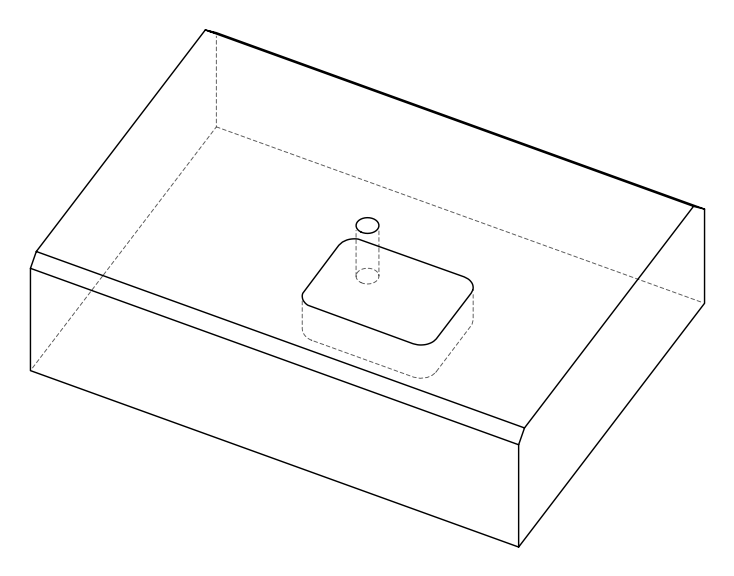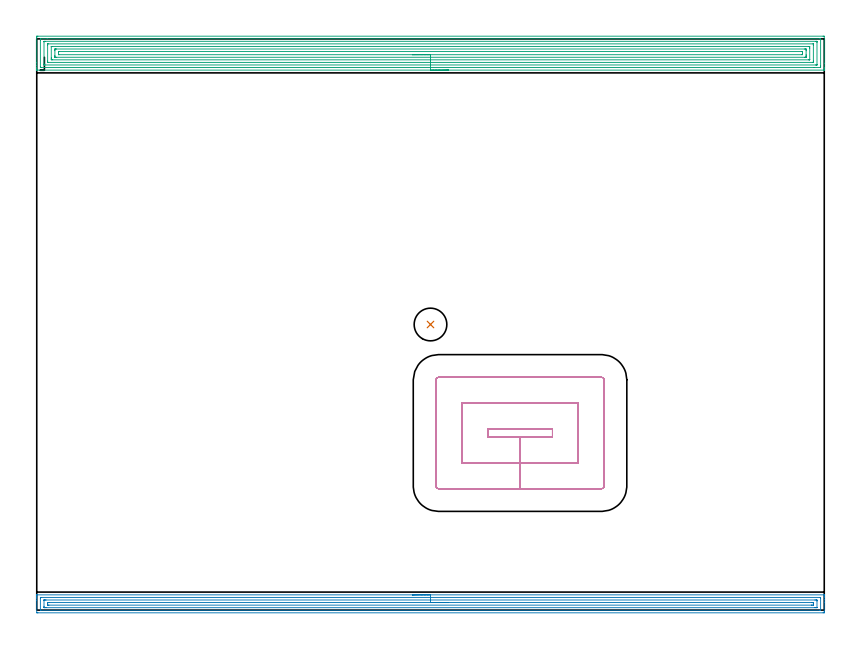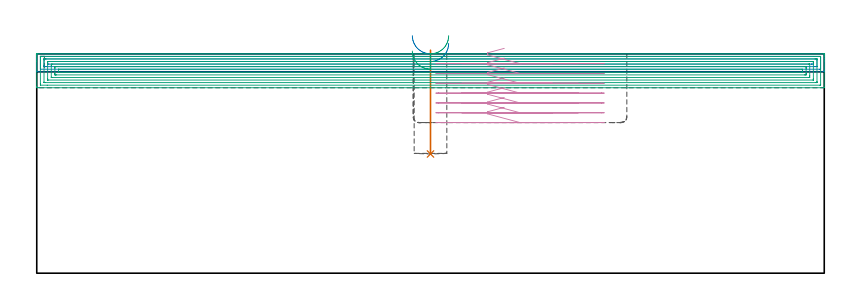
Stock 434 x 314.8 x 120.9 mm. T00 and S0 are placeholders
(PLAN: 4 operations, 2 tool changes, 48.4 min)
(1 INDEXABLE_INSERT_DRILL_BLIND_HOLE_FROM_SOLID | STEP1POCKET | NXT0302_007 | 0.23 min | 13967 mm3)
(2 AREA_MILL | FG_CHAMFER_SURFACE | UGT0205_001 | 14.1 min | 21267 mm3)
(3 AREA_MILL_1 | FG_CHAMFER_SURFACE_1 | UGT0205_001 | 24.61 min | 75880 mm3)
(4 MILL_RECTANGULAR_POCKET | POCKET_RECTANGULAR_STRAIGHT | NXT0201_007 | Follow Part, ap 6.25, ae 75% | 9.47 min | 378149 mm3)
(TOOL NXT0302_007 | Index. Insert Drill 18mm [880-D1800L25-05] | D18 PA176 FL90 Z2)
(TOOL UGT0205_001 | Chamfer Mill 20 x 3 x 45 deg. | D20 FL50 Z2)
(TOOL NXT0201_007 | ENDMILL 25mm [R216.25-25050GCK54P 1620] | D25 R3 FL54 Z5)
(OP 1 INDEXABLE_INSERT_DRILL_BLIND_HOLE_FROM_SOLID)
G17 G21 G94 G90
T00 M6
G54
G17 G0 G90 X217. Y157.4 S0 M3
G43 Z130.9 H1
G94 G81 G98 Z65.7 F250. R122.9
G80
M5
M2
(OP 2 AREA_MILL)
G17 G21 G94 G90
T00 M6
G54
G17 G0 G90 X207. Y8.4 S1061 M3
G43 Z130.9 H0
G94 G1 X207.038 Z130.028 F250.
X207.152 Z129.163
X207.341 Z128.312
X207.603 Z127.48
X207.937 Z126.674
X208.34 Z125.9
X208.808 Z125.164
X209.34 Z124.472
X209.929 Z123.829
X210.572 Z123.239
X211.264 Z122.708
X212. Z122.24
X212.774 Z121.837
X213.58 Z121.503
X214.412 Z121.241
X215.264 Z121.052
X216.128 Z120.938
X217. Z120.9
X433.819
X433.99 Y8.397 Z120.888
X433.993 Y8.371 Z120.862
X434. Y7.979 Z120.479
Y7.714 Z120.214
Y6.995 Z119.49
Y5.749 Z118.246
Y4.336 Z116.832
Y-0.718 Z111.78
X433.997 Y-0.981 Z111.516
X433.991 Y-1.492 Z111.006
X433.89 Y-1.495 Z111.003
X433.372 Y-1.5 Z111.
X0.628
X0.254 Y-1.496 Z111.002
X0.01 Y-1.492 Z111.006
X0. Y-1.245 Z111.253
Y5.222 Z117.717
Y6.635 Z119.132
Y6.995 Z119.49
Y7.714 Z120.214
Y7.979 Z120.479
X0.007 Y8.371 Z120.862
X0.01 Y8.397 Z120.888
X0.181 Y8.4 Z120.9
X217.
Y6.986 Z119.486
X431.806 Y6.985 Z119.485
X431.913 Y6.984 Z119.484
X431.966 Y6.982 Z119.482
X431.985 Y6.979 Z119.479
X431.99 Y6.966 Z119.466
X431.995 Y6.847 Z119.347
X432. Y6.582 Z119.082
X431.999 Y0.379 Z112.879
X431.991 Y-0.034 Z112.466
X431.988 Y-0.08 Z112.42
X431.969 Y-0.082 Z112.418
X431.915 Y-0.084 Z112.416
X431.805 Y-0.085 Z112.415
X431.583 Y-0.086 Z112.414
X2.194
X2.087 Y-0.084 Z112.416
X2.034 Y-0.082 Z112.418
X2.015 Y-0.079 Z112.421
X2.01 Y-0.066 Z112.434
X2.005 Y0.053 Z112.553
X2. Y0.317 Z112.817
X2.001 Y6.521 Z119.021
X2.009 Y6.934 Z119.434
X2.012 Y6.98 Z119.48
X2.031 Y6.982 Z119.482
X2.085 Y6.984 Z119.484
X2.195 Y6.985 Z119.485
X2.417 Y6.986 Z119.486
X217.
Y5.571 Z118.071
X428.901
X429.444 Y5.57 Z118.07
X429.795 Y5.567 Z118.067
X429.911 Y5.564 Z118.064
X429.99 Y5.555 Z118.055
X429.994 Y5.425 Z117.925
X429.998 Y5.222 Z117.722
X430. Y5.02 Z117.52
X429.999 Y1.475 Z113.975
X429.996 Y1.407 Z113.907
X429.99 Y1.354 Z113.854
X429.985 Y1.335 Z113.835
X429.97 Y1.334 Z113.834
X429.795 Y1.331 Z113.831
X429.253 Y1.329 Z113.829
X428.901 Y1.328 Z113.828
X5.099 Y1.329 Z113.829
X4.556 Y1.33 Z113.83
X4.205 Y1.333 Z113.833
X4.089 Y1.335 Z113.835
X4.01 Y1.345 Z113.845
X4.006 Y1.475 Z113.975
X4.002 Y1.677 Z114.177
X4. Y1.88 Z114.38
X4.001 Y5.425 Z117.925
X4.004 Y5.493 Z117.993
X4.01 Y5.546 Z118.046
X4.015 Y5.565 Z118.065
X4.03 Y5.566 Z118.066
X4.205 Y5.569 Z118.069
X4.747 Y5.571 Z118.071
X5.099
X217.
Y4.157 Z116.657
X427.293
X427.885 Y4.155 Z116.655
X427.948 Y4.153 Z116.653
X427.985 Y4.151 Z116.651
X427.99 Y4.108 Z116.608
X427.995 Y3.891 Z116.391
X428. Y3.457 Z115.957
X427.995 Y3.01 Z115.51
X427.99 Y2.791 Z115.291
X427.982 Y2.749 Z115.249
X427.928 Y2.747 Z115.247
X427.825 Y2.744 Z115.244
X427.113 Y2.743 Z115.243
X426.932
X6.707
X6.115 Y2.745 Z115.245
X6.052 Y2.746 Z115.246
X6.015 Y2.749 Z115.249
X6.01 Y2.792 Z115.292
X6.005 Y3.009 Z115.509
X6. Y3.443 Z115.943
X6.005 Y3.89 Z116.39
X6.01 Y4.109 Z116.609
X6.018 Y4.151 Z116.651
X6.072 Y4.153 Z116.653
X6.175 Y4.156 Z116.656
X6.887 Y4.157 Z116.657
X7.068
X217.
X217.872 Z116.695
X218.736 Z116.809
X219.588 Z116.998
X220.42 Z117.26
X221.226 Z117.594
X222. Z117.997
X222.736 Z118.466
X223.428 Z118.997
X224.071 Z119.586
X224.66 Z120.229
X225.192 Z120.922
X225.66 Z121.657
X226.063 Z122.431
X226.397 Z123.237
X226.659 Z124.069
X226.848 Z124.921
X226.962 Z125.786
X227. Z126.657
G0 Z130.9
M5
M2
(OP 3 AREA_MILL_1)
G17 G21 G94 G90
T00 M6
G54
G17 G0 G90 X227. Y297.6 S1061 M3
G43 Z130.9 H0
G94 G1 X226.962 Z130.028 F250.
X226.848 Z129.163
X226.659 Z128.312
X226.397 Z127.48
X226.063 Z126.674
X225.66 Z125.9
X225.192 Z125.164
X224.66 Z124.472
X224.071 Z123.829
X223.428 Z123.24
X222.736 Z122.708
X222. Z122.24
X221.226 Z121.837
X220.42 Z121.503
X219.588 Z121.241
X218.736 Z121.052
X217.872 Z120.938
X217. Z120.9
X0.181
X0.008 Y297.603 Z120.888
X0. Y297.623 Z120.867
Y298.006 Z120.493
Y298.267 Z120.233
Y298.985 Z119.51
Y300.23 Z118.267
Y301.64 Z116.855
Y315.537 Z102.961
X0.003 Y315.8 Z102.698
X0.009 Y316.292 Z102.206
X0.128 Y316.295 Z102.203
X0.628 Y316.3 Z102.2
X433.372
X433.764 Y316.296 Z102.202
X433.99 Y316.292 Z102.206
X434. Y316.062 Z102.435
Y301.377 Z117.118
Y298.985 Z119.51
Y298.267 Z120.233
Y298.006 Z120.493
Y297.623 Z120.867
X433.992 Y297.603 Z120.888
X433.819 Y297.6 Z120.9
X217.
Y299.014 Z119.486
X2.387 Y299.015 Z119.485
X2.01 Y299.022 Z119.478
X2.005 Y299.142 Z119.358
X2.001 Y299.397 Z119.103
X2. Y314.03 Z104.47
X2.001 Y314.441 Z104.059
X2.01 Y314.853 Z103.647
X2.019 Y314.88 Z103.62
X2.039 Y314.882 Z103.618
X2.092 Y314.885 Z103.615
X5.763 Y314.886 Z103.614
X431.613 Y314.885 Z103.615
X431.99 Y314.878 Z103.622
X431.995 Y314.758 Z103.742
X431.999 Y314.503 Z103.997
X432. Y299.87 Z118.63
X431.999 Y299.459 Z119.041
X431.99 Y299.047 Z119.453
X431.981 Y299.02 Z119.48
X431.961 Y299.018 Z119.482
X431.908 Y299.015 Z119.485
X428.23 Y299.014 Z119.486
X217.
Y300.428 Z118.072
X4.535 Y300.429 Z118.071
X4.205 Y300.43 Z118.07
X4.095 Y300.432 Z118.068
X4.016 Y300.435 Z118.065
X4.01 Y300.553 Z117.947
X4.004 Y300.755 Z117.745
X4.001 Y300.957 Z117.543
X4. Y313.145 Z105.355
X4.001 Y313.346 Z105.154
X4.006 Y313.415 Z105.085
X4.01 Y313.463 Z105.037
X4.041 Y313.465 Z105.035
X4.205 Y313.468 Z105.032
X4.769 Y313.471 Z105.029
X429.465
X429.795 Y313.47 Z105.03
X429.905 Y313.468 Z105.032
X429.984 Y313.465 Z105.035
X429.99 Y313.347 Z105.153
X429.996 Y313.145 Z105.355
X429.999 Y312.943 Z105.557
X430. Y300.755 Z117.745
X429.999 Y300.554 Z117.946
X429.994 Y300.485 Z118.015
X429.99 Y300.437 Z118.063
X429.959 Y300.435 Z118.065
X429.795 Y300.432 Z118.068
X429.231 Y300.429 Z118.071
X217. Y300.428 Z118.072
Y301.843 Z116.657
X6.124
X6.068 Y301.844 Z116.656
X6.028 Y301.847 Z116.653
X6.011 Y301.849 Z116.651
X6.01 Y301.869 Z116.631
X6.004 Y302.085 Z116.415
X6. Y302.518 Z115.982
Y311.368 Z107.132
X6.005 Y311.814 Z106.686
X6.01 Y312.032 Z106.468
X6.013 Y312.051 Z106.449
X6.039 Y312.053 Z106.447
X6.099 Y312.055 Z106.445
X6.198 Y312.057 Z106.443
X427.876
X427.932 Y312.056 Z106.444
X427.972 Y312.053 Z106.447
X427.989 Y312.051 Z106.449
X427.99 Y312.031 Z106.469
X427.996 Y311.815 Z106.685
X428. Y311.382 Z107.118
Y302.532 Z115.968
X427.995 Y302.086 Z116.414
X427.99 Y301.868 Z116.632
X427.987 Y301.849 Z116.651
X427.961 Y301.847 Z116.653
X427.901 Y301.845 Z116.655
X427.802 Y301.843 Z116.657
X217.
Y303.257 Z115.243
X8.675
X8.013 Y303.264 Z115.236
X8.009 Y303.315 Z115.185
X8.005 Y303.41 Z115.09
X8. Y304.078 Z114.422
Y304.295 Z114.205
X8.001 Y310.49 Z108.01
X8.003 Y310.573 Z107.927
X8.006 Y310.614 Z107.886
X8.009 Y310.63 Z107.87
X8.057 Y310.636 Z107.864
X8.366 Y310.641 Z107.859
X8.521 Y310.643 Z107.857
X425.325
X425.987 Y310.636 Z107.864
X425.991 Y310.585 Z107.915
X425.995 Y310.49 Z108.01
X426. Y309.822 Z108.678
Y309.605 Z108.895
X425.999 Y303.41 Z115.09
X425.997 Y303.327 Z115.173
X425.994 Y303.286 Z115.214
X425.991 Y303.27 Z115.23
X425.943 Y303.264 Z115.236
X425.634 Y303.259 Z115.241
X425.479 Y303.257 Z115.243
X217.
Y304.671 Z113.829
X10.977
X10.464 Y304.674 Z113.826
X10.077 Y304.678 Z113.822
X10.01 Y304.682 Z113.818
X10.004 Y304.75 Z113.75
X10.001 Y305.18 Z113.32
X10. Y305.639 Z112.861
Y308.293 Z110.207
X10.003 Y308.72 Z109.78
X10.008 Y309.171 Z109.329
X10.022 Y309.222 Z109.278
X10.078 Y309.224 Z109.276
X10.206 Y309.227 Z109.273
X10.464 Y309.228 Z109.272
X10.843 Y309.229 Z109.271
X423.023
X423.536 Y309.226 Z109.274
X423.923 Y309.222 Z109.278
X423.99 Y309.218 Z109.282
X423.996 Y309.15 Z109.35
X423.999 Y308.72 Z109.78
X424. Y308.261 Z110.239
Y306.065 Z112.435
Y305.607 Z112.893
X423.997 Y305.18 Z113.32
X423.992 Y304.729 Z113.771
X423.978 Y304.678 Z113.822
X423.922 Y304.676 Z113.824
X423.794 Y304.673 Z113.827
X423.536 Y304.672 Z113.828
X423.157 Y304.671 Z113.829
X217.
Y306.085 Z112.415
X12.231 Y306.086 Z112.414
X12.043 Y306.092 Z112.408
X12.009 Y306.097 Z112.403
X12.004 Y306.122 Z112.378
X12.001 Y306.15 Z112.35
X12. Y307.721 Z110.779
X12.001 Y307.75 Z110.75
X12.004 Y307.778 Z110.722
X12.009 Y307.803 Z110.697
X12.043 Y307.808 Z110.692
X12.231 Y307.814 Z110.686
X12.252 Y307.815 Z110.685
X421.769 Y307.814 Z110.686
X421.957 Y307.808 Z110.692
X421.991 Y307.803 Z110.697
X421.996 Y307.778 Z110.722
X421.999 Y307.75 Z110.75
X422. Y306.701 Z111.799
X421.999 Y306.452 Z112.048
X421.997 Y306.286 Z112.214
X421.99 Y306.153 Z112.347
X421.984 Y306.091 Z112.409
X421.728 Y306.085 Z112.415
X217.
X216.128 Z112.453
X215.264 Z112.567
X214.412 Z112.755
X213.58 Z113.018
X212.774 Z113.352
X212. Z113.754
X211.264 Z114.223
X210.572 Z114.754
X209.929 Z115.344
X209.34 Z115.987
X208.808 Z116.679
X208.34 Z117.415
X207.937 Z118.189
X207.603 Z118.995
X207.341 Z119.827
X207.152 Z120.678
X207.038 Z121.543
X207. Z122.415
G0 Z130.9
M5
M2
(OP 4 MILL_RECTANGULAR_POCKET)
G17 G21 G94 G90
T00 M6
G54
G17 G0 G90 X257.652 Y99.8 S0 M3
G43 Z130.9 H1
Z123.9
G94 G1 X248.5 Z121.447 F250.
Y95.4 Z120.269
X266.35 Z115.486
X284.2 F500.
Y99.8
X248.5
Y95.4
X266.35
Y81.15
X298.45
Y114.05
X234.25
Y81.15
X266.35
Y66.9
X311.2
G3 X312.7 Y68.4 R1.5
G1 Y126.8
G3 X311.2 Y128.3 R1.5
G1 X221.5
G3 X220. Y126.8 R1.5
G1 Y68.4
G3 X221.5 Y66.9 R1.5
G1 X266.35
X267.35
G0 X257.652 Y99.8 Z118.486
G1 X248.5 Z116.033 F250.
Y95.4 Z114.854
X266.35 Z110.071
X284.2 F500.
Y99.8
X248.5
Y95.4
X266.35
Y81.15
X298.45
Y114.05
X234.25
Y81.15
X266.35
Y66.9
X311.2
G3 X312.7 Y68.4 R1.5
G1 Y126.8
G3 X311.2 Y128.3 R1.5
G1 X221.5
G3 X220. Y126.8 R1.5
G1 Y68.4
G3 X221.5 Y66.9 R1.5
G1 X266.35
X267.35
G0 X257.652 Y99.8 Z113.071
G1 X248.5 Z110.619 F250.
Y95.4 Z109.44
X266.35 Z104.657
X284.2 F500.
Y99.8
X248.5
Y95.4
X266.35
Y81.15
X298.45
Y114.05
X234.25
Y81.15
X266.35
Y66.9
X311.2
G3 X312.7 Y68.4 R1.5
G1 Y126.8
G3 X311.2 Y128.3 R1.5
G1 X221.5
G3 X220. Y126.8 R1.5
G1 Y68.4
G3 X221.5 Y66.9 R1.5
G1 X266.35
X267.35
G0 X257.652 Y99.8 Z107.657
G1 X248.5 Z105.205 F250.
Y95.4 Z104.026
X266.35 Z99.243
X284.2 F500.
Y99.8
X248.5
Y95.4
X266.35
Y81.15
X298.45
Y114.05
X234.25
Y81.15
X266.35
Y66.9
X311.2
G3 X312.7 Y68.4 R1.5
G1 Y126.8
G3 X311.2 Y128.3 R1.5
G1 X221.5
G3 X220. Y126.8 R1.5
G1 Y68.4
G3 X221.5 Y66.9 R1.5
G1 X266.35
X267.35
G0 X257.652 Y99.8 Z102.243
G1 X248.5 Z99.79 F250.
Y95.4 Z98.611
X266.35 Z93.829
X284.2 F500.
Y99.8
X248.5
Y95.4
X266.35
Y81.15
X298.45
Y114.05
X234.25
Y81.15
X266.35
Y66.9
X311.2
G3 X312.7 Y68.4 R1.5
G1 Y126.8
G3 X311.2 Y128.3 R1.5
G1 X221.5
G3 X220. Y126.8 R1.5
G1 Y68.4
G3 X221.5 Y66.9 R1.5
G1 X266.35
X267.35
G0 X257.652 Y99.8 Z96.829
G1 X248.5 Z94.376 F250.
Y95.4 Z93.197
X266.35 Z88.414
X284.2 F500.
Y99.8
X248.5
Y95.4
X266.35
Y81.15
X298.45
Y114.05
X234.25
Y81.15
X266.35
Y66.9
X311.2
G3 X312.7 Y68.4 R1.5
G1 Y126.8
G3 X311.2 Y128.3 R1.5
G1 X221.5
G3 X220. Y126.8 R1.5
G1 Y68.4
G3 X221.5 Y66.9 R1.5
G1 X266.35
X267.35
G0 X257.652 Y99.8 Z91.414
G1 X248.5 Z88.962 F250.
Y95.4 Z87.783
X266.35 Z83.
X284.2 F500.
Y99.8
X248.5
Y95.4
X266.35
Y81.15
X298.45
Y114.05
X234.25
Y81.15
X266.35
Y66.9
X311.2
G3 X312.7 Y68.4 R1.5
G1 Y126.8
G3 X311.2 Y128.3 R1.5
G1 X221.5
G3 X220. Y126.8 R1.5
G1 Y68.4
G3 X221.5 Y66.9 R1.5
G1 X266.35
X267.35
G0 Z130.9
M5
M2
